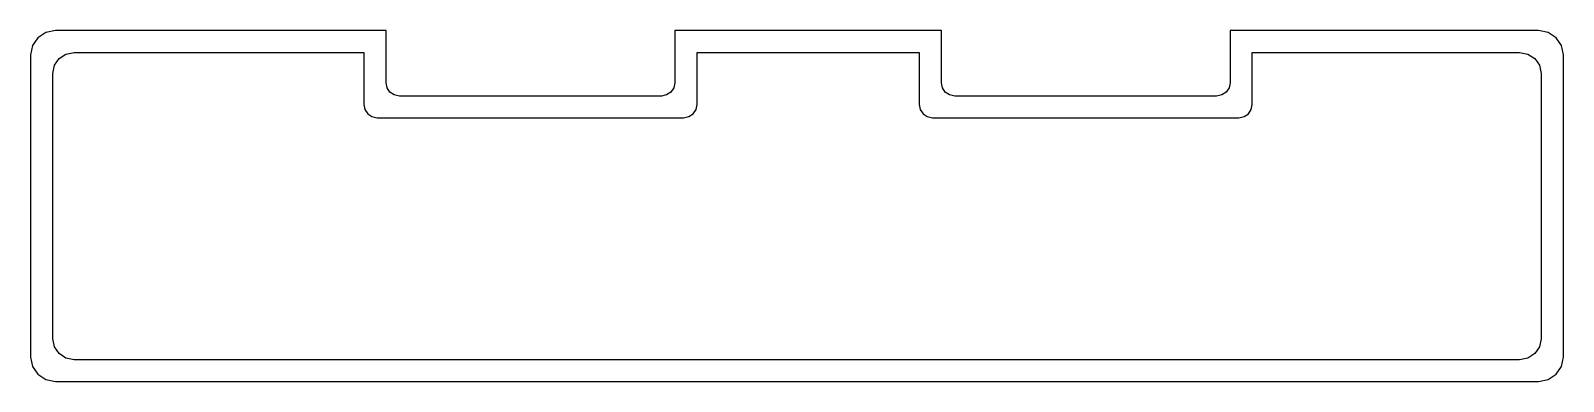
# Model space of a CAD drawing. Extents: x 0 to 70.5, y 0 to 16.1.
import ezdxf

# ---------------------------------------------------------------- set-up
doc = ezdxf.new("R2010")
doc.units = 0
doc.layers.add('Layer_1', color=7, linetype='CONTINUOUS')

msp = doc.modelspace()

# ---------------------------------------------------------------- linework, layer by layer
at = {"layer": 'Layer_1', "color": 7}
for points in [[(1.135366, 16.135972), (0.69321, 16.048715), (0.332345, 15.810683), (0.08915, 15.457482), (0, 15.024722), (0, 1.116472), (0.08915, 0.683656), (0.332345, 0.330455), (0.69321, 0.092429), (1.135366, 0.005194), (69.365427, 0.005194), (69.807585, 0.092429), (70.168448, 0.330455), (70.411648, 0.683656), (70.500793, 1.116472), (70.500793, 15.024722), (70.411648, 15.457482), (70.168448, 15.810683), (69.807585, 16.048715), (69.365427, 16.135972), (55.578846, 16.135972), (55.173358, 16.135972), (55.173358, 13.737083), (55.12439, 13.500525), (54.990963, 13.307061), (54.793298, 13.176449), (54.551611, 13.128528), (42.50412, 13.128528), (42.263845, 13.176449), (42.069275, 13.307061), (41.938945, 13.500525), (41.891385, 13.737083), (41.891385, 16.135972), (41.485896, 16.135972), (30.033121, 16.135972), (29.627635, 16.135972), (29.627635, 13.737083), (29.580075, 13.500525), (29.449745, 13.307061), (29.255175, 13.176449), (29.014897, 13.128528), (16.967407, 13.128528), (16.725721, 13.176449), (16.528055, 13.307061), (16.394628, 13.500525), (16.345659, 13.737083), (16.345659, 16.135972), (15.940172, 16.135972), (1.135366, 16.135972)], [(2.000406, 15.130556), (15.327435, 15.130556), (15.327435, 12.740472), (15.374996, 12.503942), (15.505325, 12.310478), (15.699894, 12.179894), (15.940172, 12.131944), (30.033121, 12.131944), (30.274808, 12.179866), (30.472473, 12.310478), (30.605899, 12.503942), (30.654871, 12.740472), (30.654871, 15.130556), (40.864149, 15.130556), (40.864149, 12.740472), (40.913118, 12.503942), (41.046547, 12.310478), (41.24421, 12.179894), (41.485896, 12.131944), (55.578846, 12.131944), (55.819125, 12.179866), (56.013694, 12.310478), (56.144025, 12.503942), (56.191585, 12.740472), (56.191585, 15.130556), (68.491377, 15.130556), (68.874296, 15.055202), (69.186425, 14.849547), (69.396579, 14.544041), (69.473558, 14.16925), (69.473558, 1.963139), (69.396579, 1.58832), (69.186425, 1.282814), (68.874296, 1.077131), (68.491377, 1.001806), (2.000406, 1.001806), (1.617486, 1.077159), (1.305356, 1.282814), (1.095205, 1.58832), (1.018224, 1.963139), (1.018224, 14.16925), (1.095205, 14.544041), (1.305356, 14.849547), (1.617486, 15.055202), (2.000406, 15.130556)]]:
    msp.add_lwpolyline(points, dxfattribs=at)

doc.saveas('drawing.dxf')
